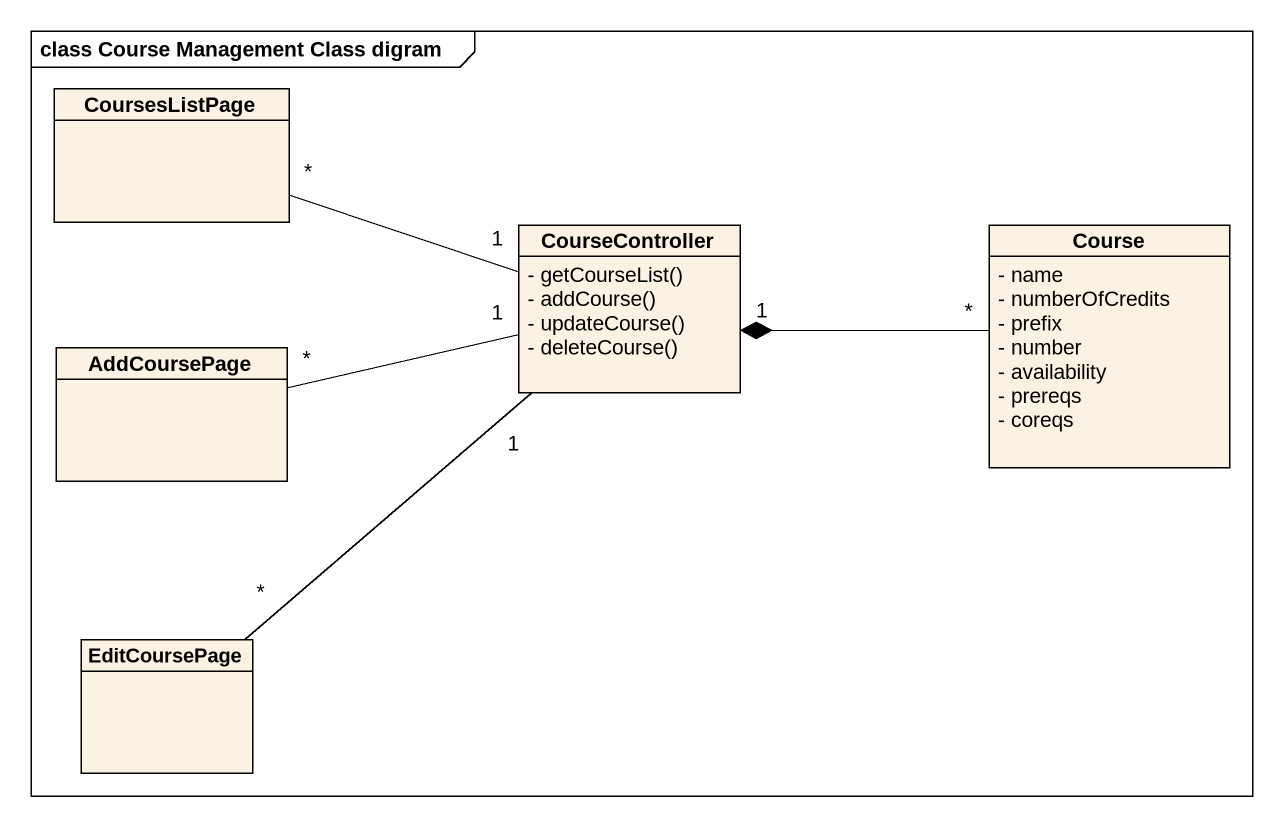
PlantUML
@startuml
mainframe class Course Management Class digram
hide circle
hide empty members
skinparam classAttributeIconSize 0
class CoursesListPage
class CourseController {
  {field} - getCourseList()
  {field} - addCourse()
  {field} - updateCourse()
  {field} - deleteCourse()
}
class Course {
  - name
  - numberOfCredits
  - prefix
  - number
  - availability
  - prereqs
  - coreqs
}
class AddCoursePage
class EditCoursePage
CoursesListPage "*" -right- "1" CourseController
Course "*" -left-* "1" CourseController
AddCoursePage "*" -right- "1" CourseController
EditCoursePage "*" -up- "1" CourseController
@enduml
